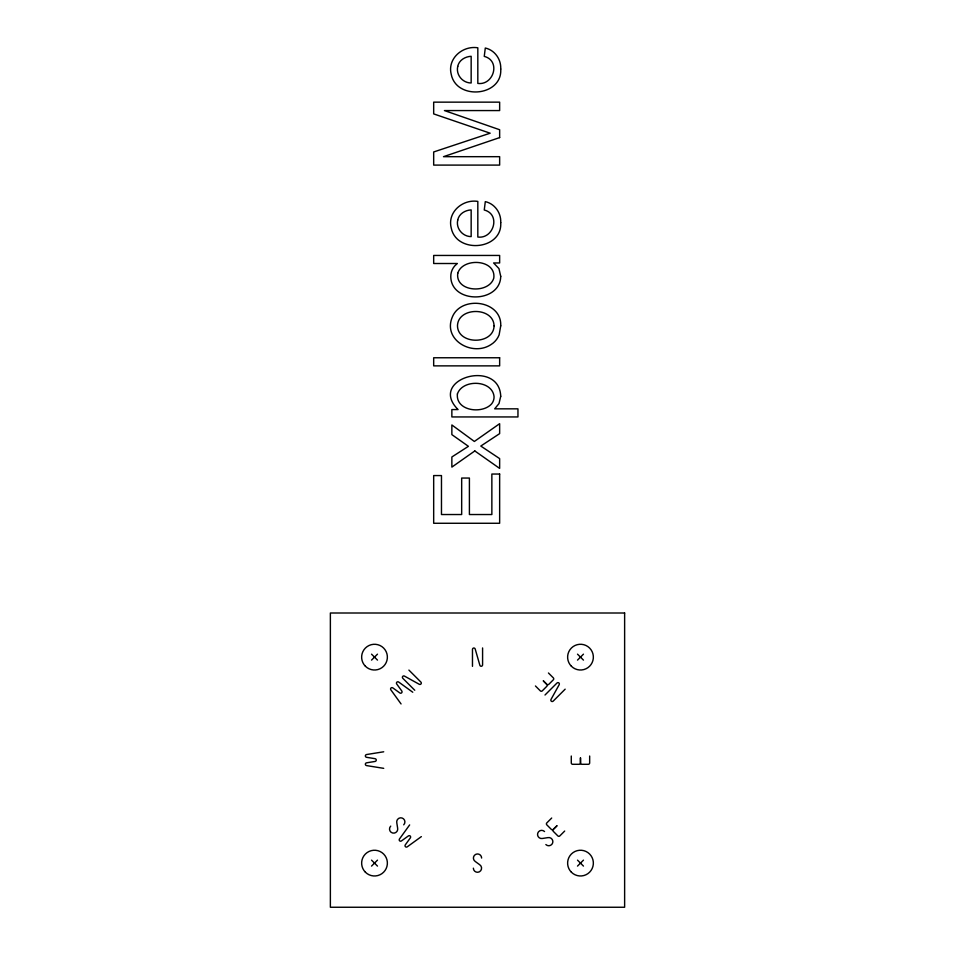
<?xml version="1.0" encoding="UTF-8"?>
<svg xmlns="http://www.w3.org/2000/svg" width="955" height="955" viewBox="0 0 955 955"><rect width="100%" height="100%" fill="white"/><g stroke="black" fill="none" stroke-linecap="round" stroke-linejoin="round"><path stroke-width="1.43" d="M409.647 824.917L399.441 839.027A1.397 1.397 0 0 0 401.387 840.973L408.454 835.876A1.397 1.397 0 0 1 410.399 837.822L405.29 844.877A1.397 1.397 0 0 0 407.248 846.834L421.358 836.616M371.543 660.108L377.488 654.163M371.543 866.09L377.488 860.145M577.512 660.108L583.457 654.163M545.007 695.013L557.028 682.98A1.385 1.385 0 0 1 559.2 684.651L550.963 699.526A1.385 1.385 0 0 0 553.124 701.185L565.157 689.164M551.692 818.029L546.809 822.912A1.385 1.385 0 0 0 546.809 824.857L551.345 829.394A1.385 1.385 0 0 0 553.291 829.394L556.896 825.836L553.291 829.394A1.385 1.385 0 0 0 553.339 831.387L557.863 835.912A1.385 1.385 0 0 0 559.821 835.912L564.692 831.041M577.512 866.09L583.457 860.145M383.719 751.788L366.517 754.546A1.397 1.397 0 0 0 366.517 757.303L375.112 758.688A1.397 1.397 0 0 1 375.112 761.445L366.517 762.83A1.397 1.397 0 0 0 366.517 765.588L383.719 768.345M412.763 692.232L398.653 682.025A1.397 1.397 0 0 0 396.695 683.971L401.804 691.026A1.397 1.397 0 0 1 399.858 692.984L392.803 687.875A1.397 1.397 0 0 0 390.846 689.832L401.064 703.942M577.512 654.163L583.457 660.108M548.445 672.977L553.327 677.859A1.385 1.385 0 0 1 553.327 679.805L548.791 684.341A1.385 1.385 0 0 1 546.845 684.341L543.252 680.784L546.797 684.377A1.385 1.385 0 0 1 546.797 686.323L542.273 690.859A1.385 1.385 0 0 1 540.315 690.859L535.445 685.976M408.907 670.088L420.94 682.121A1.385 1.385 0 0 1 419.269 684.293L404.395 676.056A1.385 1.385 0 0 0 402.735 678.217L414.757 690.25M371.543 654.163L377.488 660.108M577.512 860.145L583.457 866.09M371.543 860.145L377.488 866.09M589.665 756.026L589.665 762.926A1.385 1.385 0 0 1 588.292 764.298L581.882 764.298A1.385 1.385 0 0 1 580.497 762.926L580.473 757.864L580.497 762.926A1.385 1.385 0 0 1 579.064 764.298L572.654 764.298A1.385 1.385 0 0 1 571.281 762.926L571.281 756.026M482.585 647.944L482.585 664.955A1.385 1.385 0 0 1 479.876 665.313L475.184 648.97A1.385 1.385 0 0 0 472.474 649.328L472.474 666.339M544.553 831.542A4.107 4.107 0 0 0 537.701 833.309A4.107 4.107 0 0 0 542.536 838.466L547.872 837.63A4.107 4.107 0 0 1 552.706 842.799A4.107 4.107 0 0 1 545.854 844.554M481.63 858.056A4.107 4.107 0 0 0 475.542 854.45A4.107 4.107 0 0 0 475.304 861.517L479.673 864.705A4.107 4.107 0 0 1 479.446 871.772A4.107 4.107 0 0 1 473.358 868.167M403.714 824.822A4.107 4.107 0 0 0 401.96 817.969A4.107 4.107 0 0 0 396.791 822.804L397.638 828.14A4.107 4.107 0 0 1 392.469 832.975A4.107 4.107 0 0 1 390.714 826.123M500.73 69.035C502.211 91.274 471.818 98.461 457.445 85.592A20.294 20.294 0 0 1 451.202 74.204C447.238 58.494 462.781 45.327 477.822 47.798L477.822 83.431C493.759 85.544 501.005 60.714 484.257 56.393L485.295 48.025C494.809 50.102 501.28 59.449 500.73 69.035M500.73 222.646C502.211 244.886 471.818 252.072 457.445 239.204A20.294 20.294 0 0 1 451.202 227.815C447.238 212.117 462.781 198.95 477.822 201.41L477.822 237.043C493.759 239.156 501.005 214.326 484.257 210.005L485.295 201.636C494.809 203.713 501.28 213.06 500.73 222.646M500.73 325.822L499.119 334.895A20.079 20.079 0 0 1 490.727 344.755C472.045 356.752 442.428 339.825 452.395 316.869C461.337 295.167 501.936 300.443 500.73 325.822M494.069 325.822C493.675 344.982 457.851 345.006 457.481 325.822C457.958 306.698 493.58 306.746 494.069 325.822M457.732 66.456C455.762 74.836 462.65 83.013 471.161 82.978L471.161 56.297C465.157 56.584 458.937 60.201 457.732 66.456M457.732 220.068C455.762 228.46 462.65 236.625 471.161 236.601L471.161 209.909C465.157 210.196 458.937 213.813 457.732 220.068M457.767 273.261C455.105 292.266 488.984 294.176 493.783 278.108C496.361 259.103 462.566 257.253 457.767 273.261M500.73 396.289L499.011 403.547L494.702 408.836L517.956 408.836L517.956 416.941L451.858 416.941L451.858 409.564L458.066 409.564C427.267 378.872 499.25 358.101 500.73 396.289M457.409 393.949C455.523 411.032 482.251 414.363 491.586 403.905A11.042 11.042 0 0 0 494.069 396.826C492.565 379.851 462.542 378.872 457.409 393.949M500.73 276.329C500.253 303.427 451.226 304.012 450.784 276.687A15.901 15.901 0 0 1 454.699 265.932L457.35 263.508L433.677 263.508L433.677 255.451L499.644 255.451L499.644 262.959L493.616 262.959L498.952 268.582L500.73 276.329M474.814 450.951L451.858 467.114L451.858 456.979L468.416 446.319L451.858 434.62L451.858 424.951L474.36 441.461L499.644 423.686L499.644 433.63L480.795 446.057L499.644 458.603L499.644 468.416L474.814 450.951M499.644 137.604L443.49 156.68L499.644 156.68L499.644 165.096L433.677 165.096L433.677 151.964L490.154 133.199L433.677 113.896L433.677 102.149L499.644 102.149L499.644 110.565L444.433 110.565L499.644 129.737L499.644 137.604M499.644 357.767L433.677 357.767L433.677 365.872L499.644 365.872L499.644 357.767M499.644 474.038L491.861 474.038L491.861 514.53L469.406 514.53L469.406 478.049L461.671 478.049L461.671 514.53L441.473 514.53L441.473 475.566L433.677 475.566L433.677 523.268L499.644 523.268L499.644 474.038M624.63 613.003L330.37 613.003L330.37 907.25L624.63 907.25L624.63 613.003M571.388 872.213A12.869 12.869 0 0 0 592.924 866.448A12.869 12.869 0 0 0 577.154 850.678A12.869 12.869 0 0 0 571.388 872.213M365.407 872.213A12.869 12.869 0 0 0 386.942 866.448A12.869 12.869 0 0 0 371.185 850.678A12.869 12.869 0 0 0 365.407 872.213M571.388 666.244A12.869 12.869 0 0 0 592.924 660.466A12.869 12.869 0 0 0 577.154 644.709A12.869 12.869 0 0 0 571.388 666.244M365.407 666.244A12.869 12.869 0 0 0 386.942 660.466A12.869 12.869 0 0 0 371.185 644.709A12.869 12.869 0 0 0 365.407 666.244"/></g></svg>
